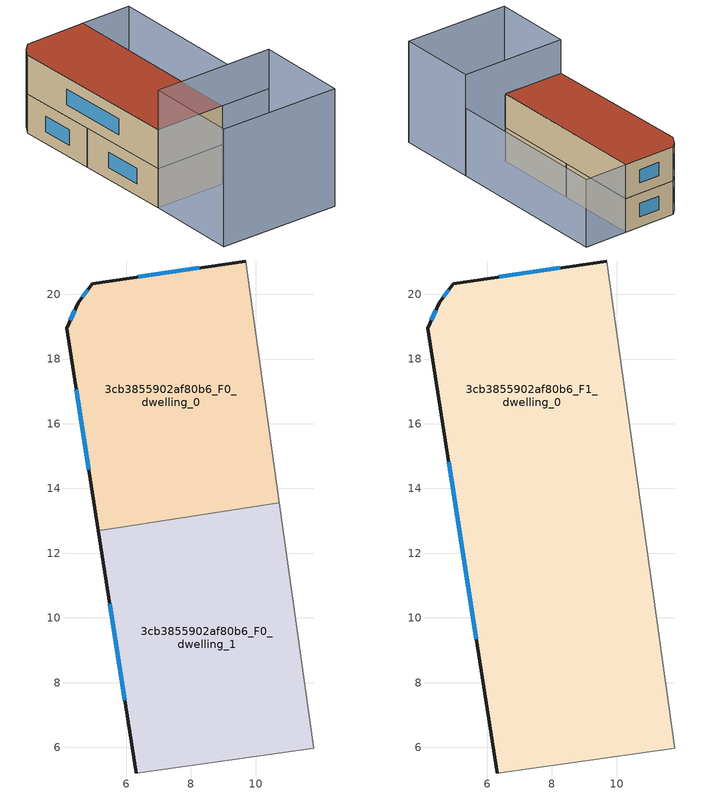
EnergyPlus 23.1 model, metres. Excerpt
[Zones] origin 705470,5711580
3cb3855902af80b6_F0_dwelling_0
 floor ground (EU_floor_Construction): 9.69,21.03 10.73,13.57 5.14,12.69 4.16,18.96 4.52,19.74 4.94,20.32 z0
 wall outside (EU_wall_Construction): 9.69,21.03 4.94,20.32 4.52,19.74 4.16,18.96 5.14,12.69 z0:3
 wall adiabatic (EU_wall_Construction): 10.73,13.57 9.69,21.03 z0:3
 wall to 3cb3855902af80b6_F0_dwelling_1 (EU_wall_Construction): 5.14,12.69 10.73,13.57 z0:3
 window (EU_Window_Construction): 4.46,17.07 4.85,14.58 / 4.41,19.5 4.27,19.19 / 4.82,20.15 4.65,19.91 / 8.26,20.82 6.37,20.54 z0.9:2.1
3cb3855902af80b6_F0_dwelling_1
 floor ground (EU_floor_Construction): 10.73,13.57 11.8,5.97 6.31,5.21 5.14,12.69 z0
 wall outside (EU_wall_Construction): 5.14,12.69 6.31,5.21 z0:3
 wall adiabatic (EU_wall_Construction): 6.31,5.21 11.8,5.97 10.73,13.57 z0:3
 window (EU_Window_Construction): 5.49,10.44 5.96,7.46 z0.9:2.1
3cb3855902af80b6_F1_dwelling_0
 floor to 3cb3855902af80b6_F0_dwelling_0 (EU_floor_Construction): 9.69,21.03 10.73,13.57 5.14,12.69 4.16,18.96 4.52,19.74 4.94,20.32 z3
 floor to 3cb3855902af80b6_F0_dwelling_1 (EU_floor_Construction): 10.73,13.57 11.8,5.97 6.31,5.21 5.14,12.69 z3
 wall outside (EU_wall_Construction): 9.69,21.03 4.94,20.32 4.52,19.74 4.16,18.96 6.31,5.21 z3:6
 wall adiabatic (EU_wall_Construction): 6.31,5.21 11.8,5.97 9.69,21.03 z3:6
 window (EU_Window_Construction): 4.81,14.82 5.67,9.34 / 4.41,19.5 4.27,19.19 / 4.82,20.15 4.65,19.91 / 8.26,20.82 6.37,20.54 z3.9:5.1
 roof outside (EU_roof_Construction): 11.8,5.97 9.69,21.03 4.94,20.32 4.52,19.74 4.16,18.96 6.31,5.21 z6
shading: 7.29,-1.9 6.31,5.21 / 6.31,5.21 15.76,6.51 / 15.76,6.51 16.74,-0.6 / 16.74,-0.6 7.29,-1.9 z0:9; 13.63,21.59 15.75,6.51 / 15.75,6.51 11.8,5.95 / 11.8,5.95 9.68,21.03 / 9.68,21.03 13.63,21.59 z0:6
[Building]
EU S2 Campaign: North Axis=0; Terrain=City; Solar Distribution=FullExterior
[Site:Location]
London: Latitude=51.5; Longitude=-0.5; Time Zone=0; Elevation=25
[SizingPeriod:WeatherFileDays]
AnnualSizingPeriod: Begin Month=1; Begin Day of Month=1; End Month=12; End Day of Month=31; Day of Week for Start Day=Monday; Use Weather File Daylight Saving Period=No; Use Weather File Rain and Snow Indicators=No
[MATERIAL]
EU_InternalMass_Material: Roughness=MediumRough; Thickness=0.1; Conductivity=1; Density=1800; Specific Heat=900; Thermal Absorptance=0.9; Solar Absorptance=0.7; Visible Absorptance=0.7
[MATERIAL:NOMASS] Roughness=MediumRough; Thermal Absorptance=0.9; Solar Absorptance=0.7; Visible Absorptance=0.7
Name | Thermal Resistance
EU_wall_NoMass | 0.56902
EU_roof_NoMass | 2.50178
EU_floor_NoMass | 1.93
[WINDOWMATERIAL:SIMPLEGLAZINGSYSTEM]
EU_Window_SimpleGlazing: UFactor=3.61057; Solar Heat Gain Coefficient=0.76; Visible Transmittance=0.76
[CONSTRUCTION]
EU_wall_Construction: EU_wall_NoMass
EU_roof_Construction: EU_roof_NoMass
EU_floor_Construction: EU_floor_NoMass
EU_Window_Construction: EU_Window_SimpleGlazing
EU_InternalMass_Construction: EU_InternalMass_Material
[ZONE] Type=1; Multiplier=1; Ceiling Height=autocalculate; Floor Area=autocalculate; Part of Total Floor Area=Yes
Name | Volume
3cb3855902af80b6_F0_dwelling_0 | 128.065
3cb3855902af80b6_F1_dwelling_0 | 256.118
3cb3855902af80b6_F0_dwelling_1 | 128.06
[INTERNALMASS] Construction=EU_InternalMass_Construction
Name | Zone or ZoneList | Surface Area
3cb3855902af80b6_F0_dwelling_0_EU_InternalMass | 3cb3855902af80b6_F0_dwelling_0 | 42.6883
3cb3855902af80b6_F0_dwelling_1_EU_InternalMass | 3cb3855902af80b6_F0_dwelling_1 | 42.6869
3cb3855902af80b6_F1_dwelling_0_EU_InternalMass | 3cb3855902af80b6_F1_dwelling_0 | 85.375
[OTHEREQUIPMENT] Fuel Type=Electricity; Design Level Calculation Method=Watts/Area; Power per Zone Floor Area=1; Fraction Latent=0; Fraction Radiant=0; Fraction Lost=0; Carbon Dioxide Generation Rate=0; EndUse Subcategory=EU_Step8_InternalGains
Name | Zone or ZoneList or Space or SpaceList | Schedule
EU_Step8_InternalGain_3cb3855902af80b6_F0_dwelling_0_f000 | 3cb3855902af80b6_F0_dwelling_0 | EU_Step8_GainSchedule_3cb3855902af80b6_F0_dwelling_0_f000
EU_Step8_InternalGain_3cb3855902af80b6_F0_dwelling_1_f000 | 3cb3855902af80b6_F0_dwelling_1 | EU_Step8_GainSchedule_3cb3855902af80b6_F0_dwelling_1_f000
EU_Step8_InternalGain_3cb3855902af80b6_F1_dwelling_0_f000 | 3cb3855902af80b6_F1_dwelling_0 | EU_Step8_GainSchedule_3cb3855902af80b6_F1_dwelling_0_f000
[ZONEVENTILATION:DESIGNFLOWRATE] Schedule=EU_AlwaysOn; Design Flow Rate Calculation Method=AirChanges/Hour; Air Changes per Hour=0.471031; Ventilation Type=Natural; Fan Pressure Rise=0; Fan Total Efficiency=1; Constant Term Coefficient=1; Temperature Term Coefficient=0; Velocity Term Coefficient=0; Velocity Squared Term Coefficient=0; Minimum Indoor Temperature=-100; Maximum Indoor Temperature=100; Delta Temperature=-100; Minimum Outdoor Temperature=-100; Maximum Outdoor Temperature=100; Maximum Wind Speed=40
Name | Zone or ZoneList or Space or SpaceList
EU_ConstantAir_3cb3855902af80b6_F0_dwelling_0 | 3cb3855902af80b6_F0_dwelling_0
EU_ConstantAir_3cb3855902af80b6_F0_dwelling_1 | 3cb3855902af80b6_F0_dwelling_1
EU_ConstantAir_3cb3855902af80b6_F1_dwelling_0 | 3cb3855902af80b6_F1_dwelling_0
[HVACTEMPLATE:THERMOSTAT] Constant Heating Setpoint=20; Constant Cooling Setpoint=50
EU_HeatOnly_3cb3855902af80b6_F0_dwelling_0; EU_HeatOnly_3cb3855902af80b6_F0_dwelling_1; EU_HeatOnly_3cb3855902af80b6_F1_dwelling_0
[HVACTEMPLATE:ZONE:IDEALLOADSAIRSYSTEM] System Availability Schedule=EU_AlwaysOn; Maximum Heating Supply Air Temperature=50; Minimum Cooling Supply Air Temperature=13; Maximum Heating Supply Air Humidity Ratio=0.0156; Minimum Cooling Supply Air Humidity Ratio=0.0077; Heating Limit=NoLimit; Cooling Limit=NoLimit; Heating Availability Schedule=EU_AlwaysOn; Cooling Availability Schedule=EU_CoolingOff; Dehumidification Control Type=ConstantSensibleHeatRatio; Cooling Sensible Heat Ratio=0.7; Dehumidification Setpoint=60; Humidification Control Type=None; Humidification Setpoint=30; Outdoor Air Method=None; Outdoor Air Flow Rate per Person=0.00944; Outdoor Air Flow Rate per Zone Floor Area=0; Outdoor Air Flow Rate per Zone=0; Demand Controlled Ventilation Type=None; Outdoor Air Economizer Type=NoEconomizer; Heat Recovery Type=None; Sensible Heat Recovery Effectiveness=0.7; Latent Heat Recovery Effectiveness=0.65
Name | Template Thermostat
3cb3855902af80b6_F0_dwelling_0 | EU_HeatOnly_3cb3855902af80b6_F0_dwelling_0
3cb3855902af80b6_F0_dwelling_1 | EU_HeatOnly_3cb3855902af80b6_F0_dwelling_1
3cb3855902af80b6_F1_dwelling_0 | EU_HeatOnly_3cb3855902af80b6_F1_dwelling_0
[SIZING:ZONE] Zone Cooling Design Supply Air Temperature Input Method=SupplyAirTemperature; Zone Cooling Design Supply Air Temperature=13; Zone Heating Design Supply Air Temperature Input Method=SupplyAirTemperature; Zone Heating Design Supply Air Temperature=50; Zone Cooling Design Supply Air Humidity Ratio=0.008; Zone Heating Design Supply Air Humidity Ratio=0.008; Cooling Design Air Flow Method=DesignDay; Cooling Design Air Flow Rate=0; Cooling Minimum Air Flow per Zone Floor Area=0.000762; Cooling Minimum Air Flow=0; Cooling Minimum Air Flow Fraction=0.2; Heating Design Air Flow Method=DesignDay; Heating Design Air Flow Rate=0; Heating Maximum Air Flow per Zone Floor Area=0.002032; Heating Maximum Air Flow=0.141576; Heating Maximum Air Flow Fraction=0.3; Account for Dedicated Outdoor Air System=No; Dedicated Outdoor Air System Control Strategy=NeutralSupplyAir; Dedicated Outdoor Air Low Setpoint Temperature for Design=autosize; Dedicated Outdoor Air High Setpoint Temperature for Design=autosize; Zone Load Sizing Method=Sensible Load Only No Latent Load; Zone Latent Cooling Design Supply Air Humidity Ratio Input Method=HumidityRatioDifference; Zone Cooling Design Supply Air Humidity Ratio Difference=0.005; Zone Latent Heating Design Supply Air Humidity Ratio Input Method=HumidityRatioDifference; Zone Humidification Design Supply Air Humidity Ratio Difference=0.005
3cb3855902af80b6_F0_dwelling_0; 3cb3855902af80b6_F0_dwelling_1; 3cb3855902af80b6_F1_dwelling_0
[SCHEDULE:CONSTANT]
Name | Hourly Value
EU_AlwaysOn | 1
EU_CoolingOff | 0
[SCHEDULE:FILE] Column Number=1; Rows to Skip at Top=0; Number of Hours of Data=8760; Column Separator=Comma; Interpolate to Timestep=No; Minutes per Item=60; Adjust Schedule for Daylight Savings=Yes
Name | File
EU_Step8_GainSchedule_3cb3855902af80b6_F0_dwelling_0_f000 | ../../schedules/3cb3855902af80b6/3cb3855902af80b6_F0_dwelling_0_f000_gain.csv
EU_Step8_GainSchedule_3cb3855902af80b6_F0_dwelling_1_f000 | ../../schedules/3cb3855902af80b6/3cb3855902af80b6_F0_dwelling_1_f000_gain.csv
EU_Step8_GainSchedule_3cb3855902af80b6_F1_dwelling_0_f000 | ../../schedules/3cb3855902af80b6/3cb3855902af80b6_F1_dwelling_0_f000_gain.csv
